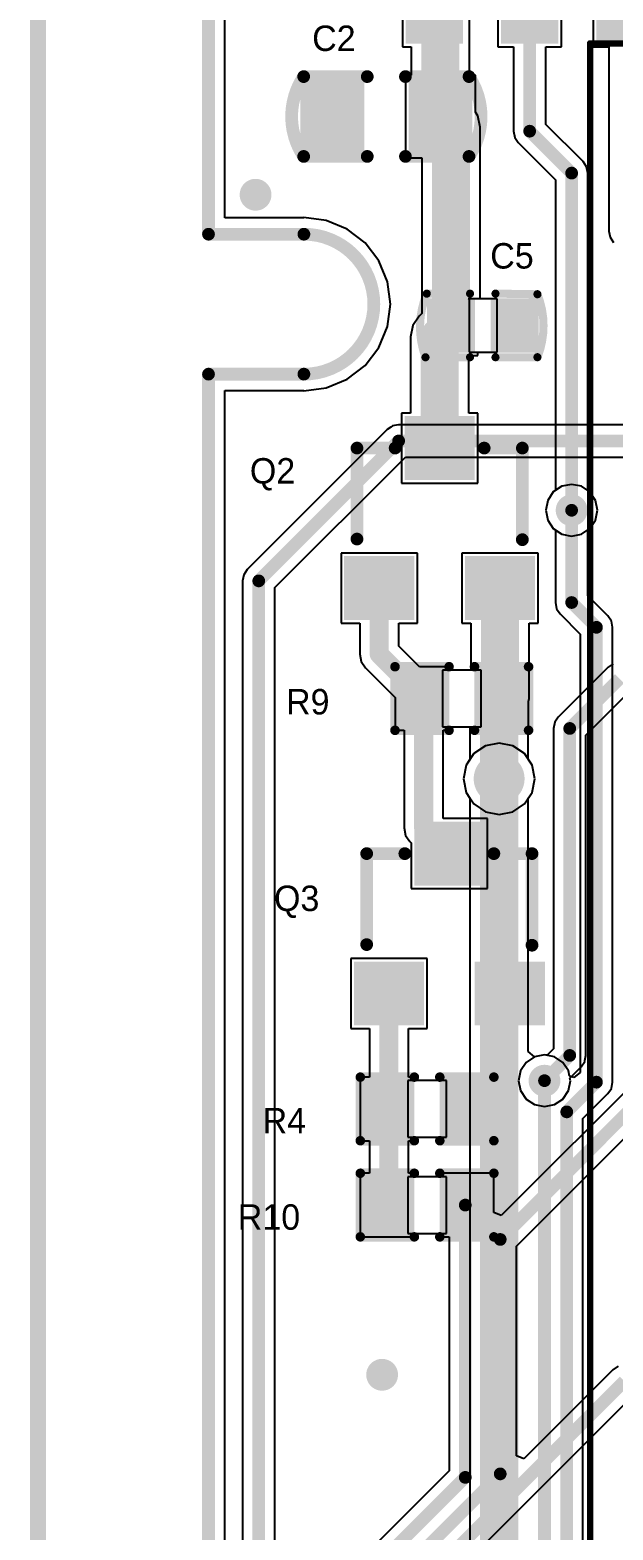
# Model space of a CAD drawing. Extents: x 10.58 to 11.54, y 9.91 to 15.27.
# Drawn here: x 10.598 to 10.959, y 13.871 to 14.799 of the extents above; entities that cross this region are included whole.
import ezdxf

# ---------------------------------------------------------------- set-up
doc = ezdxf.new("R2010")
doc.units = 0
doc.layers.get('0').update_dxf_attribs({"linetype": 'CONTINUOUS'})
for name, color, linetype in [('BOTTOMLAYER', 5, 'CONTINUOUS'), ('KEEPOUTLAYER', 6, 'CONTINUOUS'), ('MULTILAYER', 9, 'CONTINUOUS'), ('TOPLAYER', 1, 'CONTINUOUS'), ('TOPOVERLAY', 2, 'CONTINUOUS'), ('TOPPASTE', 8, 'CONTINUOUS'), ('TOPSOLDER', 216, 'CONTINUOUS'), ('VIAHOLELAYER', 16, 'CONTINUOUS')]:
    doc.layers.add(name, color=color, linetype=linetype)

# ---------------------------------------------------------------- blocks, each defined once
blk = doc.blocks.new('R_0402_47')
at = {"layer": 'TOPLAYER'}
for p, q in [((0.017, 0.0175), (-0.007, 0.0175)), ((-0.007, 0.0175), (-0.007, -0.0175)), ((0.017, -0.0175), (0.017, 0.0175)), ((-0.007, -0.0175), (0.017, -0.0175))]:
    blk.add_line(p, q, dxfattribs=at)
for points in [[(-0.006811, -0.01378), (-0.006811, 0.01378), (-0.030433, -0.01378), (-0.030433, 0.01378)], [(0.040433, -0.01378), (0.040433, 0.01378), (0.016811, -0.01378), (0.016811, 0.01378)]]:
    blk.add_solid(points, dxfattribs=at)
at = {"layer": 'TOPOVERLAY', "const_width": 0.005906}
for points in [[(-0.002874, 0.019685), (-0.036339, 0.019685)], [(-0.036339, 0.019685), (-0.036339, -0.019685)], [(0.046339, 0.019685), (0.012874, 0.019685)], [(0.046339, 0.019685), (0.046339, -0.019685)], [(-0.002874, -0.019685), (-0.036339, -0.019685)], [(0.046339, -0.019685), (0.012874, -0.019685)]]:
    blk.add_lwpolyline(points, dxfattribs=at)
at = {"layer": 'TOPOVERLAY', "const_width": 0.002953}
for points in [[(-0.037815, 0.019685, 1), (-0.034862, 0.019685, 1)], [(-0.037815, 0.019685, 1), (-0.034862, 0.019685, 1)], [(-0.00435, 0.019685, 1), (-0.001398, 0.019685, 1)], [(0.011398, 0.019685, 1), (0.01435, 0.019685, 1)], [(0.044862, 0.019685, 1), (0.047815, 0.019685, 1)], [(0.044862, 0.019685, 1), (0.047815, 0.019685, 1)], [(-0.037815, -0.019685, 1), (-0.034862, -0.019685, 1)], [(-0.037815, -0.019685, 1), (-0.034862, -0.019685, 1)], [(-0.00435, -0.019685, 1), (-0.001398, -0.019685, 1)], [(0.011398, -0.019685, 1), (0.01435, -0.019685, 1)], [(0.044862, -0.019685, 1), (0.047815, -0.019685, 1)], [(0.044862, -0.019685, 1), (0.047815, -0.019685, 1)]]:
    blk.add_lwpolyline(points, format="xyb", close=True, dxfattribs=at)
at = {"layer": 'TOPPASTE'}
for points in [[(-0.006811, -0.01378), (-0.006811, 0.01378), (-0.030433, -0.01378), (-0.030433, 0.01378)], [(0.040433, -0.01378), (0.040433, 0.01378), (0.016811, -0.01378), (0.016811, 0.01378)]]:
    blk.add_solid(points, dxfattribs=at)
at = {"layer": 'TOPSOLDER'}
for points in [[(-0.002811, -0.01778), (-0.002811, 0.01778), (-0.034433, -0.01778), (-0.034433, 0.01778)], [(0.044433, -0.01778), (0.044433, 0.01778), (0.012811, -0.01778), (0.012811, 0.01778)]]:
    blk.add_solid(points, dxfattribs=at)
blk = doc.blocks.new('R_0402_48')
at = {"layer": 'TOPLAYER'}
for p, q in [((0.017, 0.0175), (-0.007, 0.0175)), ((-0.007, 0.0175), (-0.007, -0.0175)), ((0.017, -0.0175), (0.017, 0.0175)), ((-0.007, -0.0175), (0.017, -0.0175))]:
    blk.add_line(p, q, dxfattribs=at)
for points in [[(-0.006811, -0.01378), (-0.006811, 0.01378), (-0.030433, -0.01378), (-0.030433, 0.01378)], [(0.040433, -0.01378), (0.040433, 0.01378), (0.016811, -0.01378), (0.016811, 0.01378)]]:
    blk.add_solid(points, dxfattribs=at)
at = {"layer": 'TOPOVERLAY', "const_width": 0.005906}
for points in [[(-0.036339, 0.019685), (-0.002874, 0.019685)], [(-0.036339, -0.019685), (-0.036339, 0.019685)], [(0.012874, 0.019685), (0.046339, 0.019685)], [(0.046339, -0.019685), (0.046339, 0.019685)], [(-0.036339, -0.019685), (-0.002874, -0.019685)], [(0.012874, -0.019685), (0.046339, -0.019685)]]:
    blk.add_lwpolyline(points, dxfattribs=at)
at = {"layer": 'TOPOVERLAY', "const_width": 0.002953}
for points in [[(-0.037815, 0.019685, 1), (-0.034862, 0.019685, 1)], [(-0.037815, 0.019685, 1), (-0.034862, 0.019685, 1)], [(-0.00435, 0.019685, 1), (-0.001398, 0.019685, 1)], [(0.011398, 0.019685, 1), (0.01435, 0.019685, 1)], [(0.044862, 0.019685, 1), (0.047815, 0.019685, 1)], [(0.044862, 0.019685, 1), (0.047815, 0.019685, 1)], [(-0.037815, -0.019685, 1), (-0.034862, -0.019685, 1)], [(-0.037815, -0.019685, 1), (-0.034862, -0.019685, 1)], [(-0.00435, -0.019685, 1), (-0.001398, -0.019685, 1)], [(0.011398, -0.019685, 1), (0.01435, -0.019685, 1)], [(0.044862, -0.019685, 1), (0.047815, -0.019685, 1)], [(0.044862, -0.019685, 1), (0.047815, -0.019685, 1)]]:
    blk.add_lwpolyline(points, format="xyb", close=True, dxfattribs=at)
at = {"layer": 'TOPPASTE'}
for points in [[(-0.006811, -0.01378), (-0.006811, 0.01378), (-0.030433, -0.01378), (-0.030433, 0.01378)], [(0.040433, -0.01378), (0.040433, 0.01378), (0.016811, -0.01378), (0.016811, 0.01378)]]:
    blk.add_solid(points, dxfattribs=at)
at = {"layer": 'TOPSOLDER'}
for points in [[(-0.002811, -0.01778), (-0.002811, 0.01778), (-0.034433, -0.01778), (-0.034433, 0.01778)], [(0.044433, -0.01778), (0.044433, 0.01778), (0.012811, -0.01778), (0.012811, 0.01778)]]:
    blk.add_solid(points, dxfattribs=at)
blk = doc.blocks.new('R_0402_52')
at = {"layer": 'TOPLAYER'}
for p, q in [((0.017, 0.0175), (-0.007, 0.0175)), ((-0.007, 0.0175), (-0.007, -0.0175)), ((0.017, -0.0175), (0.017, 0.0175)), ((-0.007, -0.0175), (0.017, -0.0175))]:
    blk.add_line(p, q, dxfattribs=at)
for points in [[(-0.006811, -0.01378), (-0.006811, 0.01378), (-0.030433, -0.01378), (-0.030433, 0.01378)], [(0.040433, -0.01378), (0.040433, 0.01378), (0.016811, -0.01378), (0.016811, 0.01378)]]:
    blk.add_solid(points, dxfattribs=at)
at = {"layer": 'TOPOVERLAY', "const_width": 0.005906}
for points in [[(-0.002874, 0.019685), (-0.036339, 0.019685)], [(-0.036339, 0.019685), (-0.036339, -0.019685)], [(0.046339, 0.019685), (0.012874, 0.019685)], [(0.046339, 0.019685), (0.046339, -0.019685)], [(-0.002874, -0.019685), (-0.036339, -0.019685)], [(0.046339, -0.019685), (0.012874, -0.019685)]]:
    blk.add_lwpolyline(points, dxfattribs=at)
at = {"layer": 'TOPOVERLAY', "const_width": 0.002953}
for points in [[(-0.037815, 0.019685, 1), (-0.034862, 0.019685, 1)], [(-0.037815, 0.019685, 1), (-0.034862, 0.019685, 1)], [(-0.00435, 0.019685, 1), (-0.001398, 0.019685, 1)], [(0.011398, 0.019685, 1), (0.01435, 0.019685, 1)], [(0.044862, 0.019685, 1), (0.047815, 0.019685, 1)], [(0.044862, 0.019685, 1), (0.047815, 0.019685, 1)], [(-0.037815, -0.019685, 1), (-0.034862, -0.019685, 1)], [(-0.037815, -0.019685, 1), (-0.034862, -0.019685, 1)], [(-0.00435, -0.019685, 1), (-0.001398, -0.019685, 1)], [(0.011398, -0.019685, 1), (0.01435, -0.019685, 1)], [(0.044862, -0.019685, 1), (0.047815, -0.019685, 1)], [(0.044862, -0.019685, 1), (0.047815, -0.019685, 1)]]:
    blk.add_lwpolyline(points, format="xyb", close=True, dxfattribs=at)
at = {"layer": 'TOPPASTE'}
for points in [[(-0.006811, -0.01378), (-0.006811, 0.01378), (-0.030433, -0.01378), (-0.030433, 0.01378)], [(0.040433, -0.01378), (0.040433, 0.01378), (0.016811, -0.01378), (0.016811, 0.01378)]]:
    blk.add_solid(points, dxfattribs=at)
at = {"layer": 'TOPSOLDER'}
for points in [[(-0.002811, -0.01778), (-0.002811, 0.01778), (-0.034433, -0.01778), (-0.034433, 0.01778)], [(0.044433, -0.01778), (0.044433, 0.01778), (0.012811, -0.01778), (0.012811, 0.01778)]]:
    blk.add_solid(points, dxfattribs=at)
blk = doc.blocks.new('TU1501WNR_5PS_VOID___NL_57')
at = {"layer": 'TOPLAYER'}
for points in [[(-0.035827, 0.058598), (0.027165, 0.058598), (-0.035827, 0.133402), (0.027165, 0.133402)], [(0.379134, 0.058598), (0.442126, 0.058598), (0.379134, 0.133402), (0.442126, 0.133402)], [(0.074803, -0.130709), (0.102362, -0.130709), (0.074803, 0.00315), (0.102362, 0.00315)], [(0.133858, -0.130709), (0.161417, -0.130709), (0.133858, 0.00315), (0.161417, 0.00315)], [(0.192913, -0.130709), (0.220472, -0.130709), (0.192913, 0.00315), (0.220472, 0.00315)], [(0.251968, -0.130709), (0.279527, -0.130709), (0.251968, 0.00315), (0.279527, 0.00315)], [(0.311024, -0.130709), (0.338583, -0.130709), (0.311024, 0.00315), (0.338583, 0.00315)]]:
    blk.add_solid(points, dxfattribs=at)
at = {"layer": 'TOPOVERLAY', "const_width": 0.003937}
for points in [[(0, 0.169291), (0.413386, 0.169291)], [(0, 0), (0, 0.169291)], [(0.413386, 0), (0.413386, 0.169291)], [(0, 0), (0.413386, 0)]]:
    blk.add_lwpolyline(points, dxfattribs=at)
at = {"layer": 'TOPOVERLAY'}
for points, const_width in [([(-0.000984, 0.169291, 1), (0.000984, 0.169291, 1)], 0.001969), ([(-0.000984, 0.169291, 1), (0.000984, 0.169291, 1)], 0.001969), ([(0.412402, 0.169291, 1), (0.41437, 0.169291, 1)], 0.001969), ([(0.412402, 0.169291, 1), (0.41437, 0.169291, 1)], 0.001969), ([(-0.000984, 0, 1), (0.000984, 0, 1)], 0.001969), ([(-0.000984, 0, 1), (0.000984, 0, 1)], 0.001969), ([(0.412402, 0, 1), (0.41437, 0, 1)], 0.001969), ([(0.412402, 0, 1), (0.41437, 0, 1)], 0.001969), ([(0.053044, -0.047968, 1), (0.055997, -0.047968, 1)], 0.002953), ([(0.053076, -0.049, 1), (0.056029, -0.049, 1)], 0.002953)]:
    blk.add_lwpolyline(points, format="xyb", close=True, dxfattribs=dict(at, const_width=const_width))
at = {"layer": 'TOPOVERLAY', "const_width": 0.005906}
blk.add_lwpolyline([(0.054553, -0.049, -64.078045), (0.054521, -0.047968)], format="xyb", dxfattribs=at)
at = {"layer": 'TOPPASTE'}
for points in [[(-0.035827, 0.058598), (0.027165, 0.058598), (-0.035827, 0.133402), (0.027165, 0.133402)], [(0.379134, 0.058598), (0.442126, 0.058598), (0.379134, 0.133402), (0.442126, 0.133402)], [(0.074803, -0.130709), (0.102362, -0.130709), (0.074803, 0.00315), (0.102362, 0.00315)], [(0.133858, -0.130709), (0.161417, -0.130709), (0.133858, 0.00315), (0.161417, 0.00315)], [(0.192913, -0.130709), (0.220472, -0.130709), (0.192913, 0.00315), (0.220472, 0.00315)], [(0.251968, -0.130709), (0.279527, -0.130709), (0.251968, 0.00315), (0.279527, 0.00315)], [(0.311024, -0.130709), (0.338583, -0.130709), (0.311024, 0.00315), (0.338583, 0.00315)]]:
    blk.add_solid(points, dxfattribs=at)
at = {"layer": 'TOPSOLDER'}
for points in [[(-0.039827, 0.054599), (0.031165, 0.054599), (-0.039827, 0.137402), (0.031165, 0.137402)], [(0.375134, 0.054599), (0.446126, 0.054599), (0.375134, 0.137402), (0.446126, 0.137402)], [(0.070803, -0.134709), (0.106362, -0.134709), (0.070803, 0.00715), (0.106362, 0.00715)], [(0.129858, -0.134709), (0.165417, -0.134709), (0.129858, 0.00715), (0.165417, 0.00715)], [(0.188913, -0.134709), (0.224472, -0.134709), (0.188913, 0.00715), (0.224472, 0.00715)], [(0.247969, -0.134709), (0.283527, -0.134709), (0.247969, 0.00715), (0.283527, 0.00715)], [(0.307024, -0.134709), (0.342583, -0.134709), (0.307024, 0.00715), (0.342583, 0.00715)]]:
    blk.add_solid(points, dxfattribs=at)
blk = doc.blocks.new('C_0402_68')
at = {"layer": 'TOPLAYER'}
for p, q in [((0.008518, 0.0165), (-0.008982, 0.0165)), ((-0.008982, 0.0165), (-0.008982, -0.0165)), ((0.008518, -0.016), (0.008518, 0.0165)), ((-0.008982, -0.0165), (0.009018, -0.0165)), ((0.009018, -0.0165), (0.008518, -0.016))]:
    blk.add_line(p, q, dxfattribs=at)
for points in [[(-0.00884, -0.012795), (-0.00884, 0.012795), (-0.030494, -0.012795), (-0.030494, 0.012795)], [(0.03053, -0.012795), (0.03053, 0.012795), (0.008876, -0.012795), (0.008876, 0.012795)]]:
    blk.add_solid(points, dxfattribs=at)
at = {"layer": 'TOPOVERLAY', "const_width": 0.005}
for points in [[(-0.03382, -0.019341, -0.193022), (-0.033854, 0.01965)], [(0.035464, 0.019716, -0.191665), (0.034708, -0.019637)]]:
    blk.add_lwpolyline(points, format="xyb", dxfattribs=at)
at = {"layer": 'TOPOVERLAY', "const_width": 0.0025}
for points in [[(-0.035104, 0.01965, 1), (-0.032604, 0.01965, 1)], [(-0.03509, 0.019685, 1), (-0.03259, 0.019685, 1)], [(-0.009106, 0.019685, 1), (-0.006606, 0.019685, 1)], [(0.006642, 0.019685, 1), (0.009142, 0.019685, 1)], [(0.034214, 0.019716, 1), (0.036714, 0.019716, 1)], [(0.034225, 0.019685, 1), (0.036726, 0.019685, 1)], [(-0.03509, -0.019291, 1), (-0.03259, -0.019291, 1)], [(-0.03507, -0.019341, 1), (-0.03257, -0.019341, 1)], [(-0.009106, -0.019685, 1), (-0.006606, -0.019685, 1)], [(0.006642, -0.019685, 1), (0.009142, -0.019685, 1)], [(0.033438, -0.019685, 1), (0.035938, -0.019685, 1)], [(0.033458, -0.019637, 1), (0.035958, -0.019637, 1)]]:
    blk.add_lwpolyline(points, format="xyb", close=True, dxfattribs=at)
at = {"layer": 'TOPOVERLAY', "const_width": 0.005}
for points in [[(-0.007856, 0.019685), (-0.03384, 0.019685)], [(0.035476, 0.019685), (0.007892, 0.019685)], [(-0.007856, -0.019685), (-0.03384, -0.019291)], [(0.034688, -0.019685), (0.007892, -0.019685)]]:
    blk.add_lwpolyline(points, dxfattribs=at)
at = {"layer": 'TOPPASTE'}
for points in [[(-0.00884, -0.012795), (-0.00884, 0.012795), (-0.030494, -0.012795), (-0.030494, 0.012795)], [(0.03053, -0.012795), (0.03053, 0.012795), (0.008876, -0.012795), (0.008876, 0.012795)]]:
    blk.add_solid(points, dxfattribs=at)
at = {"layer": 'TOPSOLDER'}
for points in [[(-0.00484, -0.016795), (-0.00484, 0.016795), (-0.034494, -0.016795), (-0.034494, 0.016795)], [(0.03453, -0.016795), (0.03453, 0.016795), (0.004876, -0.016795), (0.004876, 0.016795)]]:
    blk.add_solid(points, dxfattribs=at)
blk = doc.blocks.new('C_0603_71')
at = {"layer": 'TOPLAYER'}
for points in [[(-0.017717, -0.019685), (-0.017717, 0.019685), (-0.049213, -0.019685), (-0.049213, 0.019685)], [(0.049213, -0.019685), (0.049213, 0.019685), (0.017717, -0.019685), (0.017717, 0.019685)]]:
    blk.add_solid(points, dxfattribs=at)
at = {"layer": 'TOPOVERLAY', "const_width": 0.007874}
for points in [[(-0.051181, -0.024708, -0.302775), (-0.051181, 0.024708)], [(0.051181, 0.024708, -0.302775), (0.051181, -0.024708)]]:
    blk.add_lwpolyline(points, format="xyb", dxfattribs=at)
at = {"layer": 'TOPOVERLAY', "const_width": 0.003937}
for points in [[(-0.05315, 0.024708, 1), (-0.049213, 0.024708, 1)], [(-0.05315, 0.024708, 1), (-0.049213, 0.024708, 1)], [(-0.01378, 0.024708, 1), (-0.009843, 0.024708, 1)], [(0.009843, 0.024708, 1), (0.01378, 0.024708, 1)], [(0.049213, 0.024708, 1), (0.05315, 0.024708, 1)], [(0.049213, 0.024708, 1), (0.05315, 0.024708, 1)], [(-0.05315, -0.024708, 1), (-0.049213, -0.024708, 1)], [(-0.05315, -0.024708, 1), (-0.049213, -0.024708, 1)], [(-0.01378, -0.024708, 1), (-0.009843, -0.024708, 1)], [(0.009843, -0.024708, 1), (0.01378, -0.024708, 1)], [(0.049213, -0.024708, 1), (0.05315, -0.024708, 1)], [(0.049213, -0.024708, 1), (0.05315, -0.024708, 1)]]:
    blk.add_lwpolyline(points, format="xyb", close=True, dxfattribs=at)
at = {"layer": 'TOPOVERLAY', "const_width": 0.007874}
for points in [[(-0.051181, 0.024708), (-0.011811, 0.024708)], [(0.011811, 0.024708), (0.051181, 0.024708)], [(-0.051181, -0.024708), (-0.011811, -0.024708)], [(0.011811, -0.024708), (0.051181, -0.024708)]]:
    blk.add_lwpolyline(points, dxfattribs=at)
at = {"layer": 'TOPPASTE'}
for points in [[(-0.017717, -0.019685), (-0.017717, 0.019685), (-0.049213, -0.019685), (-0.049213, 0.019685)], [(0.049213, -0.019685), (0.049213, 0.019685), (0.017717, -0.019685), (0.017717, 0.019685)]]:
    blk.add_solid(points, dxfattribs=at)
at = {"layer": 'TOPSOLDER'}
for points in [[(-0.013717, -0.023685), (-0.013717, 0.023685), (-0.053213, -0.023685), (-0.053213, 0.023685)], [(0.053213, -0.023685), (0.053213, 0.023685), (0.013717, -0.023685), (0.013717, 0.023685)]]:
    blk.add_solid(points, dxfattribs=at)
blk = doc.blocks.new('SOT_23_81')
at = {"layer": 'TOPLAYER'}
for points in [[(-0.017716, -0.015748), (0.017716, -0.015748), (-0.017716, 0.015748), (0.017716, 0.015748)], [(-0.055118, -0.102362), (-0.019685, -0.102362), (-0.055118, -0.070866), (-0.019685, -0.070866)], [(0.019686, -0.102362), (0.055119, -0.102362), (0.019686, -0.070866), (0.055119, -0.070866)]]:
    blk.add_solid(points, dxfattribs=at)
at = {"layer": 'TOPOVERLAY', "const_width": 0.003937}
for points in [[(-0.05315, 0, 1), (-0.049213, 0, 1)], [(-0.05315, 0, 1), (-0.049213, 0, 1)], [(-0.029528, 0, 1), (-0.025591, 0, 1)], [(0.025591, 0, 1), (0.029528, 0, 1)], [(0.049213, 0, 1), (0.05315, 0, 1)], [(0.049213, 0, 1), (0.05315, 0, 1)], [(-0.05315, -0.056299, 1), (-0.049213, -0.056299, 1)], [(0.049213, -0.056693, 1), (0.05315, -0.056693, 1)]]:
    blk.add_lwpolyline(points, format="xyb", close=True, dxfattribs=at)
at = {"layer": 'TOPOVERLAY', "const_width": 0.007874}
for points in [[(-0.051181, 0), (-0.027559, 0)], [(-0.051181, -0.056299), (-0.051181, 0)], [(0.027559, 0), (0.051181, 0)], [(0.051181, -0.056693), (0.051181, 0)]]:
    blk.add_lwpolyline(points, dxfattribs=at)
at = {"layer": 'TOPPASTE'}
for points in [[(-0.017716, -0.015748), (0.017716, -0.015748), (-0.017716, 0.015748), (0.017716, 0.015748)], [(-0.055118, -0.102362), (-0.019685, -0.102362), (-0.055118, -0.070866), (-0.019685, -0.070866)], [(0.019686, -0.102362), (0.055119, -0.102362), (0.019686, -0.070866), (0.055119, -0.070866)]]:
    blk.add_solid(points, dxfattribs=at)
at = {"layer": 'TOPSOLDER'}
for points in [[(-0.021716, -0.019748), (0.021716, -0.019748), (-0.021716, 0.019748), (0.021716, 0.019748)], [(-0.059118, -0.106362), (-0.015685, -0.106362), (-0.059118, -0.066866), (-0.015685, -0.066866)], [(0.015686, -0.106362), (0.059118, -0.106362), (0.015686, -0.066866), (0.059118, -0.066866)]]:
    blk.add_solid(points, dxfattribs=at)
blk = doc.blocks.new('SOT_23_82')
at = {"layer": 'TOPLAYER'}
for points in [[(-0.017716, -0.015748), (0.017716, -0.015748), (-0.017716, 0.015748), (0.017716, 0.015748)], [(-0.055118, -0.102362), (-0.019685, -0.102362), (-0.055118, -0.070866), (-0.019685, -0.070866)], [(0.019686, -0.102362), (0.055119, -0.102362), (0.019686, -0.070866), (0.055119, -0.070866)]]:
    blk.add_solid(points, dxfattribs=at)
at = {"layer": 'TOPOVERLAY', "const_width": 0.003937}
for points in [[(-0.05315, 0, 1), (-0.049213, 0, 1)], [(-0.05315, 0, 1), (-0.049213, 0, 1)], [(-0.029528, 0, 1), (-0.025591, 0, 1)], [(0.025591, 0, 1), (0.029528, 0, 1)], [(0.049213, 0, 1), (0.05315, 0, 1)], [(0.049213, 0, 1), (0.05315, 0, 1)], [(-0.05315, -0.056299, 1), (-0.049213, -0.056299, 1)], [(0.049213, -0.056693, 1), (0.05315, -0.056693, 1)]]:
    blk.add_lwpolyline(points, format="xyb", close=True, dxfattribs=at)
at = {"layer": 'TOPOVERLAY', "const_width": 0.007874}
for points in [[(-0.051181, 0), (-0.027559, 0)], [(-0.051181, -0.056299), (-0.051181, 0)], [(0.027559, 0), (0.051181, 0)], [(0.051181, -0.056693), (0.051181, 0)]]:
    blk.add_lwpolyline(points, dxfattribs=at)
at = {"layer": 'TOPPASTE'}
for points in [[(-0.017716, -0.015748), (0.017716, -0.015748), (-0.017716, 0.015748), (0.017716, 0.015748)], [(-0.055118, -0.102362), (-0.019685, -0.102362), (-0.055118, -0.070866), (-0.019685, -0.070866)], [(0.019686, -0.102362), (0.055119, -0.102362), (0.019686, -0.070866), (0.055119, -0.070866)]]:
    blk.add_solid(points, dxfattribs=at)
at = {"layer": 'TOPSOLDER'}
for points in [[(-0.021716, -0.019748), (0.021716, -0.019748), (-0.021716, 0.019748), (0.021716, 0.019748)], [(-0.059118, -0.106362), (-0.015685, -0.106362), (-0.059118, -0.066866), (-0.015685, -0.066866)], [(0.015686, -0.106362), (0.059118, -0.106362), (0.015686, -0.066866), (0.059118, -0.066866)]]:
    blk.add_solid(points, dxfattribs=at)

msp = doc.modelspace()

# ---------------------------------------------------------------- linework, layer by layer
at = {"layer": 'BOTTOMLAYER'}
for p, q in [((10.718394, 14.683002), (10.718394, 15.092065)), ((10.767414, 14.683002), (10.718394, 14.683002)), ((10.781289, 14.681441), (10.767414, 14.683268)), ((10.767414, 14.683268), (10.767414, 14.683002)), ((10.794218, 14.676085), (10.781289, 14.681441)), ((10.805321, 14.667566), (10.794218, 14.676085)), ((10.81384, 14.656463), (10.805321, 14.667566)), ((10.819195, 14.643534), (10.81384, 14.656463)), ((10.821022, 14.629659), (10.819195, 14.643534)), ((10.819195, 14.615785), (10.821022, 14.629659)), ((10.81384, 14.602855), (10.819195, 14.615785)), ((10.805321, 14.591753), (10.81384, 14.602855)), ((10.794218, 14.583233), (10.805321, 14.591753)), ((10.718394, 12.651505), (10.718394, 14.576317)), ((10.718394, 14.576317), (10.767414, 14.576317)), ((10.767414, 14.576051), (10.781289, 14.577878)), ((10.767414, 14.576317), (10.767414, 14.576051)), ((10.781289, 14.577878), (10.794218, 14.583233)), ((10.818979, 14.55211), (10.732365, 14.465496)), ((10.821155, 14.553563), (10.818979, 14.55211)), ((10.822235, 14.554285), (10.821155, 14.553563)), ((10.826075, 14.555049), (10.822235, 14.554285)), ((11.025258, 14.555049), (10.826075, 14.555049)), ((10.749496, 14.454243), (10.830232, 14.534979)), ((10.830232, 14.534979), (11.025258, 14.534979)), ((10.921808, 14.513454), (10.918328, 14.508245)), ((10.927017, 14.516935), (10.921808, 14.513454)), ((10.933162, 14.518157), (10.927017, 14.516935)), ((10.939307, 14.516935), (10.933162, 14.518157)), ((10.944516, 14.513454), (10.939307, 14.516935)), ((10.947996, 14.508245), (10.944516, 14.513454)), ((10.918328, 14.508245), (10.917105, 14.502101)), ((10.917105, 14.502101), (10.918328, 14.495956)), ((10.949218, 14.502101), (10.947996, 14.508245)), ((10.947996, 14.495956), (10.949218, 14.502101)), ((10.918328, 14.495956), (10.921808, 14.490747)), ((10.944516, 14.490747), (10.947996, 14.495956)), ((10.921808, 14.490747), (10.923127, 14.489866)), ((10.923127, 14.489866), (10.923127, 14.445014)), ((10.943197, 14.489866), (10.944516, 14.490747)), ((10.943197, 14.449171), (10.943197, 14.489866)), ((10.732365, 14.465496), (10.73019, 14.46224)), ((10.73019, 14.46224), (10.729426, 14.4584)), ((10.729426, 14.4584), (10.729426, 13.232416)), ((10.749496, 13.236572), (10.749496, 14.454243)), ((10.955612, 14.436756), (10.943197, 14.449171)), ((10.923127, 14.445014), (10.923127, 14.445014)), ((10.923127, 14.445014), (10.923127, 14.445014)), ((10.923127, 14.445014), (10.923891, 14.441174)), ((10.923891, 14.441174), (10.926066, 14.437918)), ((10.926066, 14.437918), (10.938481, 14.425503)), ((10.957788, 14.4335), (10.955612, 14.436756)), ((10.958552, 14.42966), (10.957788, 14.4335)), ((10.958552, 14.148164), (10.958552, 14.42966)), ((10.938481, 14.425503), (10.938481, 14.154105)), ((10.879831, 14.356356), (10.872669, 14.35157)), ((10.88828, 14.358037), (10.879831, 14.356356)), ((10.896729, 14.356356), (10.88828, 14.358037)), ((10.903891, 14.35157), (10.896729, 14.356356)), ((10.867883, 14.344408), (10.866202, 14.335959)), ((10.872669, 14.35157), (10.867883, 14.344408)), ((10.908677, 14.344408), (10.903891, 14.35157)), ((10.910358, 14.335959), (10.908677, 14.344408)), ((10.866202, 14.335959), (10.867883, 14.32751)), ((10.908677, 14.32751), (10.910358, 14.335959)), ((10.867883, 14.32751), (10.870216, 14.324018)), ((10.906344, 14.324018), (10.908677, 14.32751)), ((10.870216, 14.324018), (10.870216, 13.226424)), ((10.906344, 14.16708), (10.906344, 14.324018)), ((10.910211, 14.163908), (10.906344, 14.16708)), ((10.916356, 14.16513), (10.910211, 14.163908)), ((10.9225, 14.163908), (10.916356, 14.16513)), ((10.927709, 14.160428), (10.9225, 14.163908)), ((10.93119, 14.155219), (10.927709, 14.160428)), ((10.931846, 14.151921), (10.93119, 14.155219)), ((10.934465, 14.151127), (10.931846, 14.151921)), ((10.938481, 14.154105), (10.934465, 14.151127)), ((10.957788, 14.144323), (10.958552, 14.148164)), ((10.940171, 14.125626), (10.955612, 14.141068)), ((10.955612, 14.141068), (10.957788, 14.144323)), ((10.940171, 13.812236), (10.940171, 14.125626))]:
    msp.add_line(p, q, dxfattribs=at)
for points, const_width in [([(10.732572, 14.697376, 1), (10.742414, 14.697376, 1)], 0.009843), ([(10.824107, 14.545014, 1), (10.828044, 14.545014, 1)], 0.003937), ([(10.824107, 14.545014, 1), (10.828044, 14.545014, 1)], 0.003937), ([(10.928241, 14.502101, 1), (10.938083, 14.502101, 1)], 0.009843), ([(10.931193, 14.502101, 1), (10.93513, 14.502101, 1)], 0.003937), ([(10.737493, 14.4584, 1), (10.74143, 14.4584, 1)], 0.003937), ([(10.737493, 14.4584, 1), (10.74143, 14.4584, 1)], 0.003937), ([(10.931193, 14.445014, 1), (10.93513, 14.445014, 1)], 0.003937), ([(10.931193, 14.445014, 1), (10.93513, 14.445014, 1)], 0.003937), ([(10.946548, 14.42966, 1), (10.950485, 14.42966, 1)], 0.003937), ([(10.946548, 14.42966, 1), (10.950485, 14.42966, 1)], 0.003937), ([(10.880406, 14.335959, 1), (10.896154, 14.335959, 1)], 0.015748), ([(10.882375, 14.335959, 1), (10.894186, 14.335959, 1)], 0.011811), ([(10.911435, 14.149074, 1), (10.921277, 14.149074, 1)], 0.009843), ([(10.914387, 14.149074, 1), (10.918324, 14.149074, 1)], 0.003937), ([(10.946548, 14.148164, 1), (10.950485, 14.148164, 1)], 0.003937), ([(10.946548, 14.148164, 1), (10.950485, 14.148164, 1)], 0.003937), ([(10.928167, 14.129782, 1), (10.932104, 14.129782, 1)], 0.003937), ([(10.928167, 14.129782, 1), (10.932104, 14.129782, 1)], 0.003937), ([(10.810918, 13.967061, 1), (10.82076, 13.967061, 1)], 0.009843)]:
    msp.add_lwpolyline(points, format="xyb", close=True, dxfattribs=dict(at, const_width=const_width))
for points, const_width in [([(10.739461, 14.4584), (10.826075, 14.545014)], 0.007874), ([(10.826075, 14.545014), (11.037493, 14.545014)], 0.007874), ([(10.933162, 14.445014), (10.933162, 14.502101)], 0.007874), ([(10.739461, 13.232416), (10.739461, 14.4584)], 0.007874), ([(10.933162, 14.445014), (10.948516, 14.42966)], 0.007874), ([(10.948516, 14.148164), (10.948516, 14.42966)], 0.007874), ([(10.88828, 12.188715), (10.88828, 14.335959)], 0.023622), ([(10.916356, 13.191348), (10.916356, 14.149074)], 0.007874), ([(10.930135, 14.129782), (10.948516, 14.148164)], 0.007874), ([(10.930135, 13.675206), (10.930135, 14.129782)], 0.007874)]:
    msp.add_lwpolyline(points, dxfattribs=dict(at, const_width=const_width))
at = {"layer": 'KEEPOUTLAYER'}
for points, const_width in [([(10.602847, 12.93514), (10.602847, 15.102101)], 0.01), ([(10.708359, 14.672966), (10.708359, 15.102101)], 0.007874), ([(10.708359, 14.672966), (10.767414, 14.672966)], 0.007874), ([(10.708359, 14.586352), (10.767414, 14.586352)], 0.007874), ([(10.708359, 12.641469), (10.708359, 14.586352)], 0.007874)]:
    msp.add_lwpolyline(points, dxfattribs=dict(at, const_width=const_width))
at = {"layer": 'KEEPOUTLAYER', "const_width": 0.003937}
for points in [[(10.70639, 14.672966, 1), (10.710327, 14.672966, 1)], [(10.70639, 14.672966, 1), (10.710327, 14.672966, 1)], [(10.765446, 14.672966, 1), (10.769383, 14.672966, 1)], [(10.765446, 14.672966, 1), (10.769383, 14.672966, 1)], [(10.70639, 14.586352, 1), (10.710327, 14.586352, 1)], [(10.70639, 14.586352, 1), (10.710327, 14.586352, 1)], [(10.765446, 14.586352, 1), (10.769383, 14.586352, 1)], [(10.765446, 14.586352, 1), (10.769383, 14.586352, 1)]]:
    msp.add_lwpolyline(points, format="xyb", close=True, dxfattribs=at)
at = {"layer": 'KEEPOUTLAYER', "const_width": 0.007874}
msp.add_lwpolyline([(10.767414, 14.672966, -1), (10.767414, 14.586352)], format="xyb", dxfattribs=at)
at = {"layer": 'MULTILAYER'}
for points, const_width in [([(10.732572, 14.697376, 1), (10.742414, 14.697376, 1)], 0.009843), ([(10.928241, 14.502101, 1), (10.938083, 14.502101, 1)], 0.009843), ([(10.880406, 14.335959, 1), (10.896154, 14.335959, 1)], 0.015748), ([(10.911435, 14.149074, 1), (10.921277, 14.149074, 1)], 0.009843), ([(10.810918, 13.967061, 1), (10.82076, 13.967061, 1)], 0.009843)]:
    msp.add_lwpolyline(points, format="xyb", close=True, dxfattribs=dict(at, const_width=const_width))
at = {"layer": 'TOPLAYER'}
for p, q in [((10.718394, 14.683002), (10.718394, 14.978302)), ((10.828456, 14.934664), (10.828456, 14.788995)), ((10.887512, 14.934664), (10.887512, 14.788995)), ((10.926882, 14.788995), (10.926882, 14.934664)), ((10.946567, 14.934664), (10.946567, 14.788995)), ((10.869987, 14.771391), (10.869987, 14.858048)), ((10.828456, 14.788995), (10.83386, 14.788995)), ((10.83386, 14.788995), (10.83386, 14.771391)), ((10.887512, 14.788995), (10.897161, 14.788995)), ((10.897161, 14.788995), (10.897161, 14.736727)), ((10.917232, 14.740884), (10.917232, 14.788995)), ((10.917232, 14.788995), (10.926882, 14.788995)), ((10.946567, 14.788995), (10.956216, 14.788995)), ((10.956216, 14.788995), (10.956216, 14.674916)), ((10.83386, 14.771391), (10.83027, 14.771391)), ((10.83027, 14.771391), (10.83027, 14.72021)), ((10.873577, 14.771391), (10.869987, 14.771391)), ((10.873577, 14.748527), (10.873577, 14.771391)), ((10.875144, 14.746181), (10.873577, 14.748527)), ((10.876519, 14.739268), (10.875144, 14.746181)), ((10.876519, 14.633001), (10.876519, 14.739268)), ((10.897161, 14.736727), (10.897161, 14.736727)), ((10.897161, 14.736727), (10.897161, 14.736727)), ((10.897161, 14.736727), (10.897925, 14.732887)), ((10.897925, 14.732887), (10.900101, 14.729631)), ((10.940258, 14.717858), (10.917232, 14.740884)), ((10.900101, 14.729631), (10.923127, 14.706605)), ((10.83027, 14.72021), (10.840392, 14.72021)), ((10.840392, 14.72021), (10.840392, 14.623983)), ((10.942433, 14.714602), (10.940258, 14.717858)), ((10.943197, 14.710762), (10.942433, 14.714602)), ((10.923127, 14.706605), (10.923127, 14.514335)), ((10.943197, 14.514335), (10.943197, 14.710762)), ((10.767414, 14.683002), (10.718394, 14.683002)), ((10.781289, 14.681441), (10.767414, 14.683268)), ((10.767414, 14.683268), (10.767414, 14.683002)), ((10.794218, 14.676085), (10.781289, 14.681441)), ((10.805321, 14.667566), (10.794218, 14.676085)), ((10.956216, 14.674916), (10.956216, 14.674916)), ((10.956216, 14.674916), (10.956216, 14.674916)), ((10.956216, 14.674916), (10.95698, 14.671076)), ((10.95698, 14.671076), (10.959156, 14.66782)), ((10.81384, 14.656463), (10.805321, 14.667566)), ((10.819195, 14.643534), (10.81384, 14.656463)), ((10.821022, 14.629659), (10.819195, 14.643534)), ((10.887141, 14.633001), (10.876519, 14.633001)), ((10.887141, 14.600001), (10.887141, 14.633001)), ((10.819195, 14.615785), (10.821022, 14.629659)), ((10.838686, 14.622276), (10.83477, 14.616416)), ((10.840392, 14.623983), (10.838686, 14.622276)), ((10.81384, 14.602855), (10.819195, 14.615785)), ((10.83477, 14.616416), (10.833395, 14.609504)), ((10.833395, 14.609504), (10.833395, 14.562254)), ((10.805321, 14.591753), (10.81384, 14.602855)), ((10.869522, 14.562254), (10.869522, 14.5978)), ((10.869522, 14.5978), (10.875188, 14.5978)), ((10.875188, 14.5978), (10.875188, 14.600001)), ((10.875188, 14.600001), (10.887141, 14.600001)), ((10.794218, 14.583233), (10.805321, 14.591753)), ((10.718394, 12.651505), (10.718394, 14.576317)), ((10.718394, 14.576317), (10.767414, 14.576317)), ((10.767414, 14.576051), (10.781289, 14.577878)), ((10.767414, 14.576317), (10.767414, 14.576051)), ((10.781289, 14.577878), (10.794218, 14.583233)), ((10.833395, 14.562254), (10.827837, 14.562254)), ((10.827837, 14.562254), (10.827837, 14.518947)), ((10.875081, 14.562254), (10.869522, 14.562254)), ((10.875081, 14.518947), (10.875081, 14.562254)), ((10.827837, 14.518947), (10.875081, 14.518947)), ((10.921808, 14.513454), (10.918328, 14.508245)), ((10.923127, 14.514335), (10.921808, 14.513454)), ((10.944516, 14.513454), (10.943197, 14.514335)), ((10.947996, 14.508245), (10.944516, 14.513454)), ((10.918328, 14.508245), (10.917105, 14.502101)), ((10.917105, 14.502101), (10.918328, 14.495956)), ((10.949218, 14.502101), (10.947996, 14.508245)), ((10.947996, 14.495956), (10.949218, 14.502101)), ((10.918328, 14.495956), (10.921808, 14.490747)), ((10.944516, 14.490747), (10.947996, 14.495956)), ((10.921808, 14.490747), (10.927017, 14.487266)), ((10.927017, 14.487266), (10.933162, 14.486044)), ((10.933162, 14.486044), (10.939307, 14.487266)), ((10.939307, 14.487266), (10.944516, 14.490747)), ((10.837679, 14.47564), (10.790435, 14.47564)), ((10.790435, 14.47564), (10.790435, 14.432333)), ((10.837679, 14.432333), (10.837679, 14.47564)), ((10.912483, 14.47564), (10.865239, 14.47564)), ((10.865239, 14.47564), (10.865239, 14.432333)), ((10.912483, 14.432333), (10.912483, 14.47564)), ((10.790435, 14.432333), (10.802015, 14.432333)), ((10.802015, 14.432333), (10.802015, 14.413081)), ((10.8261, 14.418068), (10.8261, 14.432333)), ((10.8261, 14.432333), (10.837679, 14.432333)), ((10.865239, 14.432333), (10.870717, 14.432333)), ((10.870717, 14.432333), (10.870717, 14.403101)), ((10.906844, 14.385601), (10.906844, 14.432333)), ((10.906844, 14.432333), (10.912483, 14.432333)), ((10.838882, 14.405286), (10.8261, 14.418068)), ((10.802015, 14.413081), (10.802015, 14.41308)), ((10.802015, 14.41308), (10.802931, 14.408472)), ((10.802931, 14.408472), (10.805542, 14.404565)), ((10.805542, 14.404565), (10.82382, 14.386287)), ((10.859253, 14.405286), (10.838882, 14.405286)), ((10.859253, 14.403101), (10.859253, 14.405286)), ((10.870717, 14.403101), (10.859253, 14.403101)), ((10.955696, 14.404968), (10.924885, 14.374157)), ((10.958951, 14.407144), (10.955696, 14.404968)), ((10.82382, 14.386287), (10.82382, 14.365916)), ((10.906497, 14.383856), (10.906844, 14.385601)), ((10.906497, 14.365916), (10.906497, 14.383856)), ((10.942016, 14.362905), (10.966949, 14.387837)), ((10.922709, 14.370902), (10.921945, 14.367061)), ((10.924885, 14.374157), (10.922709, 14.370902)), ((10.82382, 14.365916), (10.829494, 14.365916)), ((10.829494, 14.365916), (10.829494, 14.305523)), ((10.853579, 14.311254), (10.853579, 14.365916)), ((10.853579, 14.365916), (10.859253, 14.365916)), ((10.859253, 14.365916), (10.859253, 14.368101)), ((10.859253, 14.368101), (10.870216, 14.368101)), ((10.870216, 14.368101), (10.870216, 14.3479)), ((10.906344, 14.3479), (10.906344, 14.365916)), ((10.906344, 14.365916), (10.906497, 14.365916)), ((10.921945, 14.367061), (10.921945, 14.168856)), ((10.942016, 14.164699), (10.942016, 14.362905)), ((10.867883, 14.344408), (10.866202, 14.335959)), ((10.870216, 14.3479), (10.867883, 14.344408)), ((10.908677, 14.344408), (10.906344, 14.3479)), ((10.910358, 14.335959), (10.908677, 14.344408)), ((10.866202, 14.335959), (10.867883, 14.32751)), ((10.908677, 14.32751), (10.910358, 14.335959)), ((10.867883, 14.32751), (10.872669, 14.320348)), ((10.903891, 14.320348), (10.908677, 14.32751)), ((10.872669, 14.320348), (10.879831, 14.315562)), ((10.879831, 14.315562), (10.88828, 14.313881)), ((10.88828, 14.313881), (10.896729, 14.315562)), ((10.896729, 14.315562), (10.903891, 14.320348)), ((10.881081, 14.311254), (10.853579, 14.311254)), ((10.881081, 14.267947), (10.881081, 14.311254)), ((10.829494, 14.305523), (10.829494, 14.305523)), ((10.829494, 14.305523), (10.830411, 14.300914)), ((10.830411, 14.300914), (10.833021, 14.297007)), ((10.833021, 14.297007), (10.833837, 14.296192)), ((10.833837, 14.296192), (10.833837, 14.267947)), ((10.833837, 14.267947), (10.881081, 14.267947)), ((10.843679, 14.22464), (10.796435, 14.22464)), ((10.796435, 14.22464), (10.796435, 14.181333)), ((10.843679, 14.181333), (10.843679, 14.22464)), ((11.012424, 14.188468), (10.889637, 14.065681)), ((10.796435, 14.181333), (10.808015, 14.181333)), ((10.808015, 14.181333), (10.808015, 14.151286)), ((10.8321, 14.151286), (10.8321, 14.181333)), ((10.8321, 14.181333), (10.843679, 14.181333)), ((10.89899, 14.04665), (11.023677, 14.171337)), ((10.921945, 14.168856), (10.917911, 14.164821)), ((10.905002, 14.160428), (10.901521, 14.155219)), ((10.910211, 14.163908), (10.905002, 14.160428)), ((10.916356, 14.16513), (10.910211, 14.163908)), ((10.917911, 14.164821), (10.916356, 14.16513)), ((10.932103, 14.150629), (10.939077, 14.157603)), ((10.939077, 14.157603), (10.941252, 14.160859)), ((10.941252, 14.160859), (10.941379, 14.161496)), ((10.941379, 14.161496), (10.942016, 14.164699)), ((10.808015, 14.151286), (10.802341, 14.151286)), ((10.802341, 14.151286), (10.802341, 14.111916)), ((10.837774, 14.151286), (10.8321, 14.151286)), ((10.837774, 14.149101), (10.837774, 14.151286)), ((10.855679, 14.149101), (10.837774, 14.149101)), ((10.855679, 14.114101), (10.855679, 14.149101)), ((10.901521, 14.155219), (10.900299, 14.149074)), ((10.900299, 14.149074), (10.901521, 14.142929)), ((10.93119, 14.142929), (10.932412, 14.149074)), ((10.932412, 14.149074), (10.932103, 14.150629)), ((10.901521, 14.142929), (10.905002, 14.13772)), ((10.927709, 14.13772), (10.93119, 14.142929)), ((10.905002, 14.13772), (10.910211, 14.13424)), ((10.910211, 14.13424), (10.916356, 14.133017)), ((10.916356, 14.133017), (10.9225, 14.13424)), ((10.9225, 14.13424), (10.927709, 14.13772)), ((10.802341, 14.111916), (10.808015, 14.111916)), ((10.808015, 14.111916), (10.808015, 14.091786)), ((10.8321, 14.091786), (10.8321, 14.111916)), ((10.8321, 14.111916), (10.837774, 14.111916)), ((10.837774, 14.111916), (10.837774, 14.114101)), ((10.837774, 14.114101), (10.855679, 14.114101)), ((10.808015, 14.091786), (10.802341, 14.091786)), ((10.802341, 14.091786), (10.802341, 14.052416)), ((10.837774, 14.091786), (10.8321, 14.091786)), ((10.837774, 14.089601), (10.837774, 14.091786)), ((10.849585, 14.089601), (10.837774, 14.089601)), ((10.885018, 14.091786), (10.849585, 14.091786)), ((10.849585, 14.091786), (10.849585, 14.089601)), ((10.885018, 14.067595), (10.885018, 14.091786)), ((10.889637, 14.065681), (10.885018, 14.067595)), ((10.802341, 14.052416), (10.837774, 14.052416)), ((10.837774, 14.052416), (10.837774, 14.054601)), ((10.837774, 14.054601), (10.849585, 14.054601)), ((10.849585, 14.054601), (10.849585, 14.052416)), ((10.849585, 14.052416), (10.857266, 14.052416)), ((10.857266, 14.052416), (10.857266, 13.907719)), ((10.89899, 13.917002), (10.89899, 14.04665)), ((10.961945, 13.972344), (10.958689, 13.970168)), ((10.958689, 13.970168), (10.903609, 13.915089)), ((10.812882, 13.795977), (10.969942, 13.953037)), ((10.903609, 13.915089), (10.89899, 13.917002)), ((10.857266, 13.907719), (10.755987, 13.806441))]:
    msp.add_line(p, q, dxfattribs=at)
for points, const_width in [([(10.851923, 14.745801), (10.851923, 14.858048)], 0.023622), ([(10.907197, 14.736727), (10.907197, 14.86183)], 0.007874), ([(10.851923, 14.745801), (10.858456, 14.739268)], 0.023622), ([(10.858456, 14.616501), (10.858456, 14.739268)], 0.023622), ([(10.907197, 14.736727), (10.933162, 14.710762)], 0.007874), ([(10.933162, 14.502101), (10.933162, 14.710762)], 0.007874), ([(10.851459, 14.609504), (10.858456, 14.616501)], 0.023622), ([(10.851459, 14.540601), (10.851459, 14.609504)], 0.023622), ([(10.888781, 14.385601), (10.888781, 14.453906)], 0.023622), ([(10.814057, 14.41308), (10.814057, 14.453986)], 0.011811), ([(10.814057, 14.41308), (10.841537, 14.385601)], 0.011811), ([(10.931981, 14.367061), (10.962792, 14.397872)], 0.007874), ([(10.841537, 14.305523), (10.841537, 14.385601)], 0.011811), ([(10.88828, 14.335959), (10.88828, 14.3851)], 0.023622), ([(10.931981, 14.164699), (10.931981, 14.367061)], 0.007874), ([(10.841537, 14.305523), (10.857459, 14.289601)], 0.011811), ([(10.820057, 14.072101), (10.820057, 14.202986)], 0.011811), ([(10.888955, 14.050807), (11.01952, 14.181372)], 0.007874), ([(10.916356, 14.149074), (10.931981, 14.164699)], 0.007874), ([(10.867301, 13.903563), (10.867301, 14.072101)], 0.007874), ([(10.888955, 13.905729), (10.888955, 14.050807)], 0.007874), ([(10.802847, 13.800134), (10.965785, 13.963072)], 0.007874), ([(10.763083, 13.799345), (10.867301, 13.903563)], 0.007874), ([(10.781488, 13.798262), (10.888955, 13.905729)], 0.007874)]:
    msp.add_lwpolyline(points, dxfattribs=dict(at, const_width=const_width))
for points, const_width in [([(10.846018, 14.745801, 1), (10.857829, 14.745801, 1)], 0.011811), ([(10.846018, 14.745801, 1), (10.857829, 14.745801, 1)], 0.011811), ([(10.85255, 14.739268, 1), (10.864361, 14.739268, 1)], 0.011811), ([(10.85255, 14.739268, 1), (10.864361, 14.739268, 1)], 0.011811), ([(10.905228, 14.736727, 1), (10.909165, 14.736727, 1)], 0.003937), ([(10.905228, 14.736727, 1), (10.909165, 14.736727, 1)], 0.003937), ([(10.931193, 14.710762, 1), (10.93513, 14.710762, 1)], 0.003937), ([(10.931193, 14.710762, 1), (10.93513, 14.710762, 1)], 0.003937), ([(10.732572, 14.697376, 1), (10.742414, 14.697376, 1)], 0.009843), ([(10.85255, 14.616501, 1), (10.864361, 14.616501, 1)], 0.011811), ([(10.85255, 14.616501, 1), (10.864361, 14.616501, 1)], 0.011811), ([(10.845553, 14.609504, 1), (10.857364, 14.609504, 1)], 0.011811), ([(10.845553, 14.609504, 1), (10.857364, 14.609504, 1)], 0.011811), ([(10.845553, 14.540601, 1), (10.857364, 14.540601, 1)], 0.011811), ([(10.928241, 14.502101, 1), (10.938083, 14.502101, 1)], 0.009843), ([(10.931193, 14.502101, 1), (10.93513, 14.502101, 1)], 0.003937), ([(10.882875, 14.453906, 1), (10.894686, 14.453906, 1)], 0.011811), ([(10.811105, 14.453986, 1), (10.81701, 14.453986, 1)], 0.005906), ([(10.811105, 14.41308, 1), (10.81701, 14.41308, 1)], 0.005906), ([(10.811105, 14.41308, 1), (10.81701, 14.41308, 1)], 0.005906), ([(10.838584, 14.385601, 1), (10.844489, 14.385601, 1)], 0.005906), ([(10.838584, 14.385601, 1), (10.844489, 14.385601, 1)], 0.005906), ([(10.882375, 14.3851, 1), (10.894186, 14.3851, 1)], 0.011811), ([(10.882875, 14.385601, 1), (10.894686, 14.385601, 1)], 0.011811), ([(10.930012, 14.367061, 1), (10.933949, 14.367061, 1)], 0.003937), ([(10.930012, 14.367061, 1), (10.933949, 14.367061, 1)], 0.003937), ([(10.880406, 14.335959, 1), (10.896154, 14.335959, 1)], 0.015748), ([(10.882375, 14.335959, 1), (10.894186, 14.335959, 1)], 0.011811), ([(10.838584, 14.305523, 1), (10.844489, 14.305523, 1)], 0.005906), ([(10.838584, 14.305523, 1), (10.844489, 14.305523, 1)], 0.005906), ([(10.854506, 14.289601, 1), (10.860411, 14.289601, 1)], 0.005906), ([(10.817104, 14.202986, 1), (10.82301, 14.202986, 1)], 0.005906), ([(10.930012, 14.164699, 1), (10.933949, 14.164699, 1)], 0.003937), ([(10.930012, 14.164699, 1), (10.933949, 14.164699, 1)], 0.003937), ([(10.911435, 14.149074, 1), (10.921277, 14.149074, 1)], 0.009843), ([(10.914387, 14.149074, 1), (10.918324, 14.149074, 1)], 0.003937), ([(10.817104, 14.072101, 1), (10.82301, 14.072101, 1)], 0.005906), ([(10.865333, 14.072101, 1), (10.86927, 14.072101, 1)], 0.003937), ([(10.886986, 14.050807, 1), (10.890923, 14.050807, 1)], 0.003937), ([(10.886986, 14.050807, 1), (10.890923, 14.050807, 1)], 0.003937), ([(10.810918, 13.967061, 1), (10.82076, 13.967061, 1)], 0.009843), ([(10.865333, 13.903563, 1), (10.86927, 13.903563, 1)], 0.003937), ([(10.865333, 13.903563, 1), (10.86927, 13.903563, 1)], 0.003937), ([(10.886986, 13.905729, 1), (10.890923, 13.905729, 1)], 0.003937), ([(10.886986, 13.905729, 1), (10.890923, 13.905729, 1)], 0.003937)]:
    msp.add_lwpolyline(points, format="xyb", close=True, dxfattribs=dict(at, const_width=const_width))
at = {"layer": 'TOPOVERLAY', "const_width": 0.003937}
for points in [[(10.944579, 14.791077), (11.29891, 14.791077)], [(10.944579, 13.491864), (10.944579, 14.791077)]]:
    msp.add_lwpolyline(points, dxfattribs=at)
at = {"layer": 'TOPOVERLAY', "const_width": 0.001969}
msp.add_lwpolyline([(10.943595, 14.791077, 1), (10.945564, 14.791077, 1)], format="xyb", close=True, dxfattribs=at)
msp.add_lwpolyline([(10.943595, 14.791077, 1), (10.945564, 14.791077, 1)], format="xyb", close=True, dxfattribs=at)
at = {"layer": 'VIAHOLELAYER'}
for points, const_width in [([(10.73454, 14.697376, 1), (10.740445, 14.697376, 1)], 0.005906), ([(10.930209, 14.502101, 1), (10.936115, 14.502101, 1)], 0.005906), ([(10.882375, 14.335959, 1), (10.894186, 14.335959, 1)], 0.011811), ([(10.913403, 14.149074, 1), (10.919308, 14.149074, 1)], 0.005906), ([(10.812886, 13.967061, 1), (10.818792, 13.967061, 1)], 0.005906)]:
    msp.add_lwpolyline(points, format="xyb", close=True, dxfattribs=dict(at, const_width=const_width))

# ---------------------------------------------------------------- block references
for name, p, rotation in [('TU1501WNR_5PS_VOID___NL_57', (10.759559, 14.925609), 360), ('C_0603_71', (10.818459, 14.745801), 360), ('C_0402_68', (10.878159, 14.616501), 180), ('SOT_23_81', (10.851459, 14.540601), 360), ('R_0402_48', (10.860159, 14.385601), 360), ('SOT_23_82', (10.857459, 14.289601), 360), ('R_0402_52', (10.848679, 14.131601), 180), ('R_0402_47', (10.848679, 14.072101), 180)]:
    msp.add_blockref(name, p, dxfattribs=dict(rotation=rotation))

# ---------------------------------------------------------------- texts
at = {"layer": 'TOPOVERLAY'}
for s, p in [('C2', (10.772532, 14.786353)), ('C5', (10.882768, 14.651707)), ('Q2', (10.733949, 14.518636)), ('R9', (10.75636, 14.375735)), ('Q3', (10.74891, 14.254069)), ('R4', (10.741867, 14.116493)), ('R10', (10.726469, 14.056825))]:
    msp.add_text(s, height=0.015748, rotation=360, dxfattribs=at).set_placement(p)

doc.saveas('drawing.dxf')
